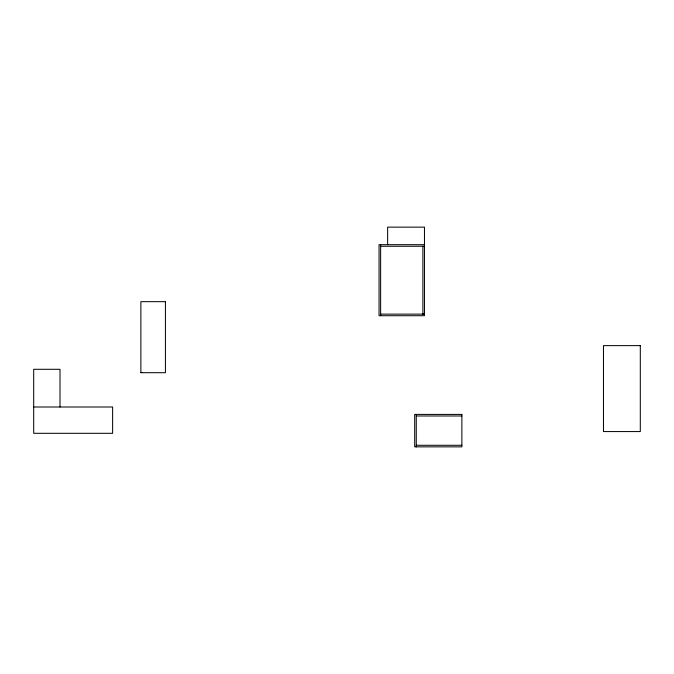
<?xml version="1.0" encoding="UTF-8"?>
<svg xmlns="http://www.w3.org/2000/svg" width="674" height="674" viewBox="0 0 674 674"><rect width="100%" height="100%" fill="white"/><g stroke="black" fill="none" stroke-linecap="round" stroke-linejoin="round"><path stroke-width="1.01" d="M424.468 244.687L379.049 244.687L379.049 315.718L424.468 315.718L424.468 227.146L387.643 227.146L387.643 244.687M380.625 246.263L424.468 246.263M422.893 246.44L424.468 246.44M422.893 246.524L424.468 246.524M422.893 313.966L424.468 313.966M380.625 314.135L424.468 314.135M140.874 372.52L142.45 372.52M33.7 407.003L112.625 407.003L112.625 433.306L33.7 433.306L33.7 369.293L60.011 369.293L60.011 407.003M416.271 415.984L461.875 415.984M416.271 445.278L461.875 445.278M422.893 246.263L422.893 314.135M416.271 414.409L416.271 446.854M380.625 244.687L380.625 315.718M165.425 301.666L140.874 301.666L140.874 372.697L165.425 372.697L165.425 301.666M640.3 345.627L603.466 345.627L603.466 431.571L640.3 431.571L640.3 345.627M461.875 414.409L414.695 414.409L414.695 446.854L461.875 446.854L461.875 414.409"/></g></svg>
